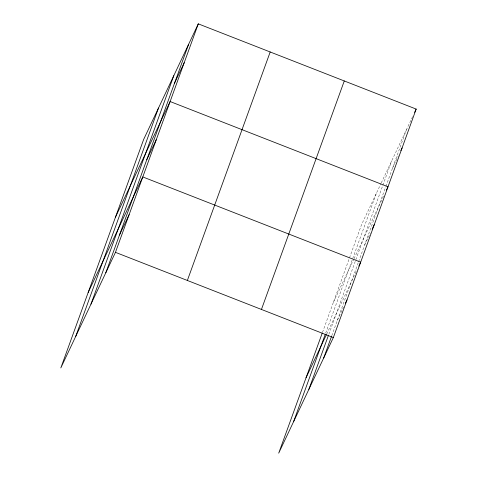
<?xml version="1.0" encoding="UTF-8"?>
<svg xmlns="http://www.w3.org/2000/svg" width="477" height="477" viewBox="0 0 477 477"><rect width="100%" height="100%" fill="white"/><g stroke="black" fill="none" stroke-linecap="round" stroke-linejoin="round"><path stroke-width="0.36" stroke-dasharray="2.38 1.79" d="M322.5 332.368L361.542 224.661L380.974 183.556M325.696 333.083L376.383 193.263M328.844 334.24L391.677 160.91M331.789 335.653L358.364 262.35M358.621 261.652L385.649 187.079M385.905 186.382L406.523 129.505M381.278 182.906L412.754 116.328M392.44 168.351L398.361 155.83M333.381 302.346L353.731 259.297M354.035 258.653L383.967 195.332M364.69 244.892L370.301 233.032M326.703 334.055L357.255 269.416M337.358 320.294L343.589 307.116"/><path stroke-width="0.72" d="M75.664 336.523L158.495 108.035M90.958 304.171L173.789 75.682M105.799 272.766L188.63 44.278M198.289 23.85L143.655 139.433L60.823 367.922L115.458 252.339L198.289 23.85L416.177 109.078L333.345 337.567L278.711 453.15L322.243 333.065M187.36 280.464L270.191 51.975M261.444 309.442L344.275 80.953M293.558 421.751L325.189 334.478M308.846 389.399L328.337 335.641M323.692 357.994L331.539 336.351M174.552 83.123L184.205 62.696M115.488 217.118L170.128 101.535L388.016 186.763L386.459 190.061M146.803 159.664L156.456 139.236M88.156 292.52L142.79 176.937L360.684 262.165L358.811 266.118M119.471 235.066L129.124 214.638M414.62 112.375L416.177 109.078M400.853 150.559L402.099 147.924M372.167 229.079L374.35 224.464M306.043 377.748L326.393 334.699M345.455 303.163L347.017 299.866M115.458 252.339L333.345 337.567"/></g></svg>
